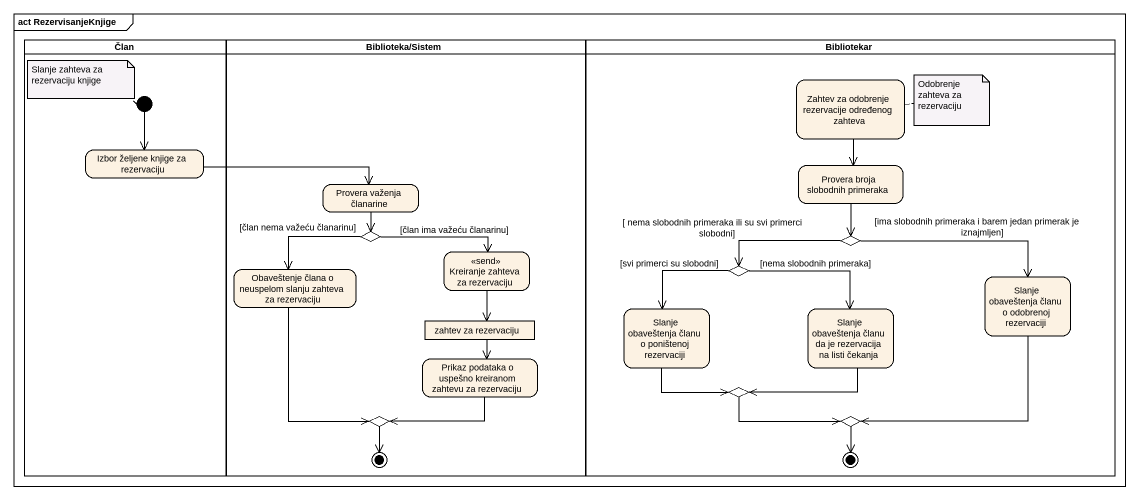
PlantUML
@startuml
mainframe act RezervisanjeKnjige
hide empty description
state Član <<partition>> {
  state initial1 <<start>>
  state "Izbor željene knjige za rezervaciju" as Izbor_željene_knjige_za
}
state "Biblioteka/Sistem" as Biblioteka_Sistem <<partition>> {
  state "Provera važenja članarine" as Provera_važenja_članarine
  state choice1 <<choice>>
  state "Kreiranje zahteva za rezervaciju" as Kreiranje_zahteva_za <<send>>
  state "Оbaveštеnje člana o neuspelom slanju zahteva za rezervaciju" as Оbaveštеnje_člana_o
  state "zahtev za rezervaciju" as zahtev_za_rezervaciju <<object>>
  state "Prikaz podataka o uspešno kreiranom zahtevu za rezervaciju" as Prikaz_podataka_o_uspešno
  state choice4 <<choice>>
  choice4 --> [*]
}
state Bibliotekar <<partition>> {
  state "Zahtev za odobrenje rezervacije određenog zahteva" as Zahtev_za_odobrenje
  state "Provera broja slobodnih primeraka" as Provera_broja_slobodnih
  state choice2 <<choice>>
  state choice3 <<choice>>
  state "Slanje obaveštеnja članu o odobrenoj rezervaciji" as Slanje_obaveštеnja_članu_o
  state "Slanje obaveštеnja članu o poništenoj rezervaciji" as Slanje_obaveštеnja_članu_o_2
  state "Slanje obaveštenja članu da je rezervacija na listi čekanja" as Slanje_obaveštenja_članu_da
  state choice5 <<choice>>
  state choice6 <<choice>>
  choice6 --> [*]
}
initial1 --> Izbor_željene_knjige_za
Zahtev_za_odobrenje --> Provera_broja_slobodnih
Izbor_željene_knjige_za -right-> Provera_važenja_članarine
Provera_važenja_članarine --> choice1
Provera_broja_slobodnih --> choice2
choice1 -right-> Kreiranje_zahteva_za : [član ima važeću članarinu]
choice1 --> Оbaveštеnje_člana_o : [član nema važeću članarinu]
Kreiranje_zahteva_za --> zahtev_za_rezervaciju
choice2 -left-> choice3 : [ nema slobodnih primeraka ili su svi primerci slobodni]
choice2 -right-> Slanje_obaveštеnja_članu_o : [ima slobodnih primeraka i barem jedan primerak je iznajmljen]
Оbaveštеnje_člana_o --> choice4
choice3 --> Slanje_obaveštеnja_članu_o_2 : [svi primerci su slobodni]
choice3 --> Slanje_obaveštenja_članu_da : [nema slobodnih primeraka]
Slanje_obaveštеnja_članu_o --> choice6
zahtev_za_rezervaciju --> Prikaz_podataka_o_uspešno
Slanje_obaveštеnja_članu_o_2 --> choice5
Slanje_obaveštenja_članu_da -left-> choice5
Prikaz_podataka_o_uspešno -left-> choice4
choice5 -right-> choice6
note left of initial1 : Slanje zahteva za rezervaciju knjige
note right of Zahtev_za_odobrenje : Odobrenje zahteva za rezervaciju
@enduml
